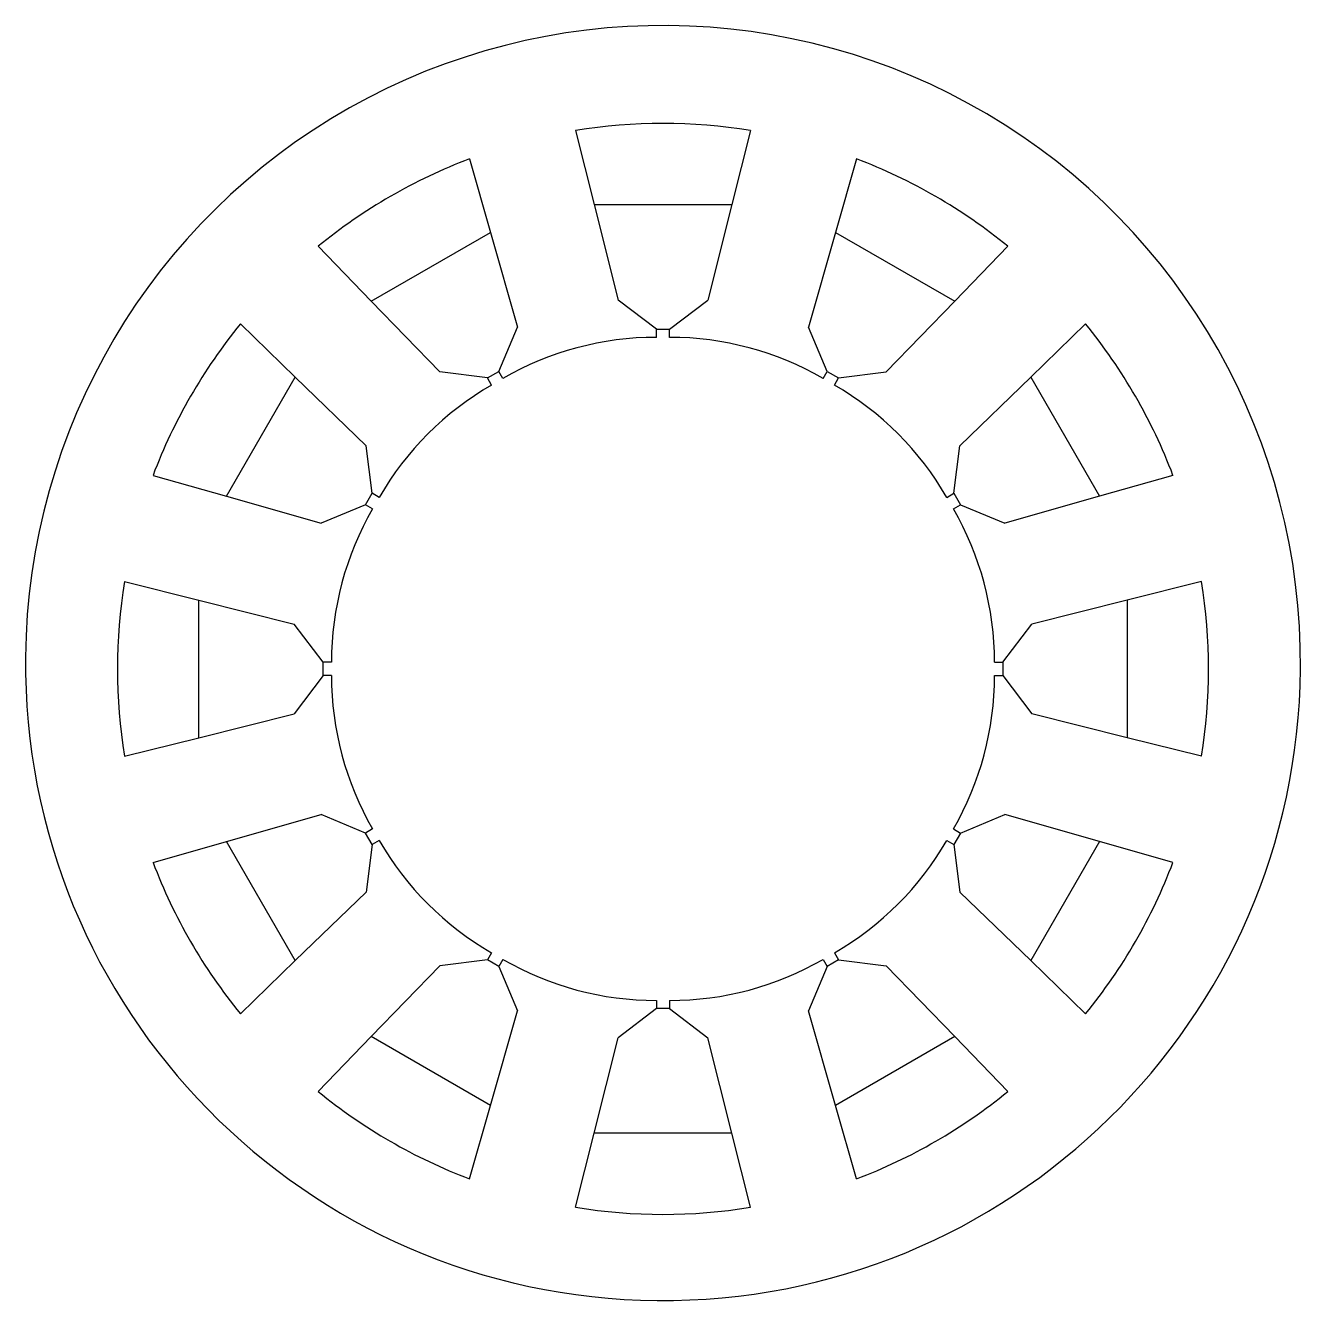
# Model space of a CAD drawing. Extents: x -43.3 to 43.3, y -42.9 to 43.7.
import ezdxf

# ---------------------------------------------------------------- set-up
doc = ezdxf.new("R2010")
doc.units = 0
doc.layers.add('default', color=7, linetype='CONTINUOUS')
doc.layers.add('layer1', color=7, linetype='CONTINUOUS')

msp = doc.modelspace()

# ---------------------------------------------------------------- linework, layer by layer
at = {"layer": 'default'}
for centre, radius, start, end in [((0, 0.4), 43.252, 359.47011, 179.47011), ((-0.45, 1.679), 20.816, 90, 120), ((0.45, 1.679), 20.816, 60, 90), ((-1.229, 1.229), 20.816, 120, 150), ((1.229, 1.229), 20.816, 30, 60), ((-1.679, 0.45), 20.816, 150, 180), ((1.679, 0.45), 20.816, 0, 30), ((0, 0.4), 43.252, 179.47011, 359.47011), ((-1.679, -0.45), 20.816, 180, 210), ((1.679, -0.45), 20.816, 330, 0), ((-1.229, -1.229), 20.816, 210, 240), ((1.229, -1.229), 20.816, 300, 330), ((-0.45, -1.679), 20.816, 240, 270), ((0.45, -1.679), 20.816, 270, 300)]:
    msp.add_arc(centre, radius, start, end, dxfattribs=at)
at = {"layer": 'layer1'}
for p, q in [((-5.93, 36.53), (-4.667, 31.5)), ((5.93, 36.53), (4.667, 31.5)), ((-13.129, 34.601), (-11.708, 29.613)), ((13.129, 34.601), (11.708, 29.613)), ((-4.667, 31.5), (-3.04, 25.02)), ((-4.667, 31.5), (4.667, 31.5)), ((4.667, 31.5), (3.04, 25.02)), ((-19.792, 24.946), (-11.708, 29.613)), ((-11.708, 29.613), (-9.877, 23.188)), ((11.708, 29.613), (9.877, 23.188)), ((11.708, 29.613), (19.792, 24.946)), ((-23.401, 28.671), (-19.792, 24.946)), ((23.401, 28.671), (19.792, 24.946)), ((-19.792, 24.946), (-15.143, 20.148)), ((-0.45, 23.05), (-3.04, 25.02)), ((0.45, 23.05), (3.04, 25.02)), ((19.792, 24.946), (15.143, 20.148)), ((-28.671, 23.401), (-24.946, 19.792)), ((28.671, 23.401), (24.946, 19.792)), ((-11.135, 20.187), (-9.877, 23.188)), ((-0.45, 22.495), (-0.45, 23.05)), ((-0.45, 23.05), (0.45, 23.05)), ((0.45, 22.495), (0.45, 23.05)), ((11.135, 20.187), (9.877, 23.188)), ((-11.915, 19.737), (-15.143, 20.148)), ((-11.915, 19.737), (-11.135, 20.187)), ((-10.858, 19.707), (-11.135, 20.187)), ((10.858, 19.707), (11.135, 20.187)), ((11.135, 20.187), (11.915, 19.737)), ((11.915, 19.737), (15.143, 20.148)), ((-29.613, 11.708), (-24.946, 19.792)), ((-24.946, 19.792), (-20.148, 15.143)), ((-11.637, 19.257), (-11.915, 19.737)), ((11.637, 19.257), (11.915, 19.737)), ((24.946, 19.792), (20.148, 15.143)), ((24.946, 19.792), (29.613, 11.708)), ((-19.737, 11.915), (-20.148, 15.143)), ((19.737, 11.915), (20.148, 15.143)), ((-34.601, 13.129), (-29.613, 11.708)), ((34.601, 13.129), (29.613, 11.708)), ((-29.613, 11.708), (-23.188, 9.877)), ((-20.187, 11.135), (-19.737, 11.915)), ((-19.257, 11.637), (-19.737, 11.915)), ((19.257, 11.637), (19.737, 11.915)), ((19.737, 11.915), (20.187, 11.135)), ((29.613, 11.708), (23.188, 9.877)), ((-20.187, 11.135), (-23.188, 9.877)), ((-19.707, 10.858), (-20.187, 11.135)), ((19.707, 10.858), (20.187, 11.135)), ((20.187, 11.135), (23.188, 9.877)), ((-36.53, 5.93), (-31.5, 4.667)), ((36.53, 5.93), (31.5, 4.667)), ((-31.5, 4.667), (-25.02, 3.04)), ((-31.5, -4.667), (-31.5, 4.667)), ((31.5, 4.667), (25.02, 3.04)), ((31.5, 4.667), (31.5, -4.667)), ((-23.05, 0.45), (-25.02, 3.04)), ((23.05, 0.45), (25.02, 3.04)), ((-22.496, 0.45), (-23.05, 0.45)), ((-23.05, -0.45), (-23.05, 0.45)), ((22.495, 0.45), (23.05, 0.45)), ((23.05, 0.45), (23.05, -0.45)), ((-23.05, -0.45), (-25.02, -3.04)), ((-22.496, -0.45), (-23.05, -0.45)), ((22.495, -0.45), (23.05, -0.45)), ((23.05, -0.45), (25.02, -3.04)), ((-31.5, -4.667), (-25.02, -3.04)), ((31.5, -4.667), (25.02, -3.04)), ((-36.53, -5.93), (-31.5, -4.667)), ((36.53, -5.93), (31.5, -4.667)), ((-29.613, -11.708), (-23.188, -9.877)), ((-20.187, -11.135), (-23.188, -9.877)), ((20.187, -11.135), (23.188, -9.877)), ((29.613, -11.708), (23.188, -9.877)), ((-19.707, -10.858), (-20.187, -11.135)), ((-19.737, -11.915), (-20.187, -11.135)), ((19.707, -10.858), (20.187, -11.135)), ((20.187, -11.135), (19.737, -11.915)), ((-34.601, -13.129), (-29.613, -11.708)), ((-24.946, -19.792), (-29.613, -11.708)), ((-19.737, -11.915), (-20.148, -15.143)), ((-19.257, -11.637), (-19.737, -11.915)), ((19.257, -11.637), (19.737, -11.915)), ((19.737, -11.915), (20.148, -15.143)), ((29.613, -11.708), (24.946, -19.792)), ((34.601, -13.129), (29.613, -11.708)), ((-24.946, -19.792), (-20.148, -15.143)), ((24.946, -19.792), (20.148, -15.143)), ((-28.671, -23.401), (-24.946, -19.792)), ((-11.915, -19.737), (-15.143, -20.148)), ((-11.637, -19.257), (-11.915, -19.737)), ((-11.135, -20.187), (-11.915, -19.737)), ((-10.858, -19.707), (-11.135, -20.187)), ((10.858, -19.707), (11.135, -20.187)), ((11.915, -19.737), (11.135, -20.187)), ((11.637, -19.257), (11.915, -19.737)), ((11.915, -19.737), (15.143, -20.148)), ((28.671, -23.401), (24.946, -19.792)), ((-19.792, -24.946), (-15.143, -20.148)), ((-11.135, -20.187), (-9.877, -23.188)), ((11.135, -20.187), (9.877, -23.188)), ((19.792, -24.946), (15.143, -20.148)), ((-11.708, -29.613), (-9.877, -23.188)), ((-0.45, -23.05), (-3.04, -25.02)), ((-0.45, -22.496), (-0.45, -23.05)), ((0.45, -23.05), (-0.45, -23.05)), ((0.45, -22.496), (0.45, -23.05)), ((0.45, -23.05), (3.04, -25.02)), ((11.708, -29.613), (9.877, -23.188)), ((-23.401, -28.671), (-19.792, -24.946)), ((-11.708, -29.613), (-19.792, -24.946)), ((-4.667, -31.5), (-3.04, -25.02)), ((4.667, -31.5), (3.04, -25.02)), ((19.792, -24.946), (11.708, -29.613)), ((23.401, -28.671), (19.792, -24.946)), ((-13.129, -34.601), (-11.708, -29.613)), ((13.129, -34.601), (11.708, -29.613)), ((-5.93, -36.53), (-4.667, -31.5)), ((4.667, -31.5), (-4.667, -31.5)), ((5.93, -36.53), (4.667, -31.5))]:
    msp.add_line(p, q, dxfattribs=at)
for centre, start, end in [((0, -0.002), 80.78, 99.22), ((0.001, -0.002), 110.78, 129.22), ((-0.001, -0.002), 50.78, 69.22), ((0.002, -0.001), 140.78, 159.22), ((-0.002, -0.001), 20.78, 39.22), ((0.002, 0), 170.78, 189.22), ((-0.002, 0), 350.78, 9.22), ((0.002, 0.001), 200.78, 219.22), ((-0.002, 0.001), 320.78, 339.22), ((0.001, 0.002), 230.78, 249.22), ((-0.001, 0.002), 290.78, 309.22), ((0, 0.002), 260.78, 279.22)]:
    msp.add_arc(centre, 37.01, start, end, dxfattribs=at)

doc.saveas('drawing.dxf')
